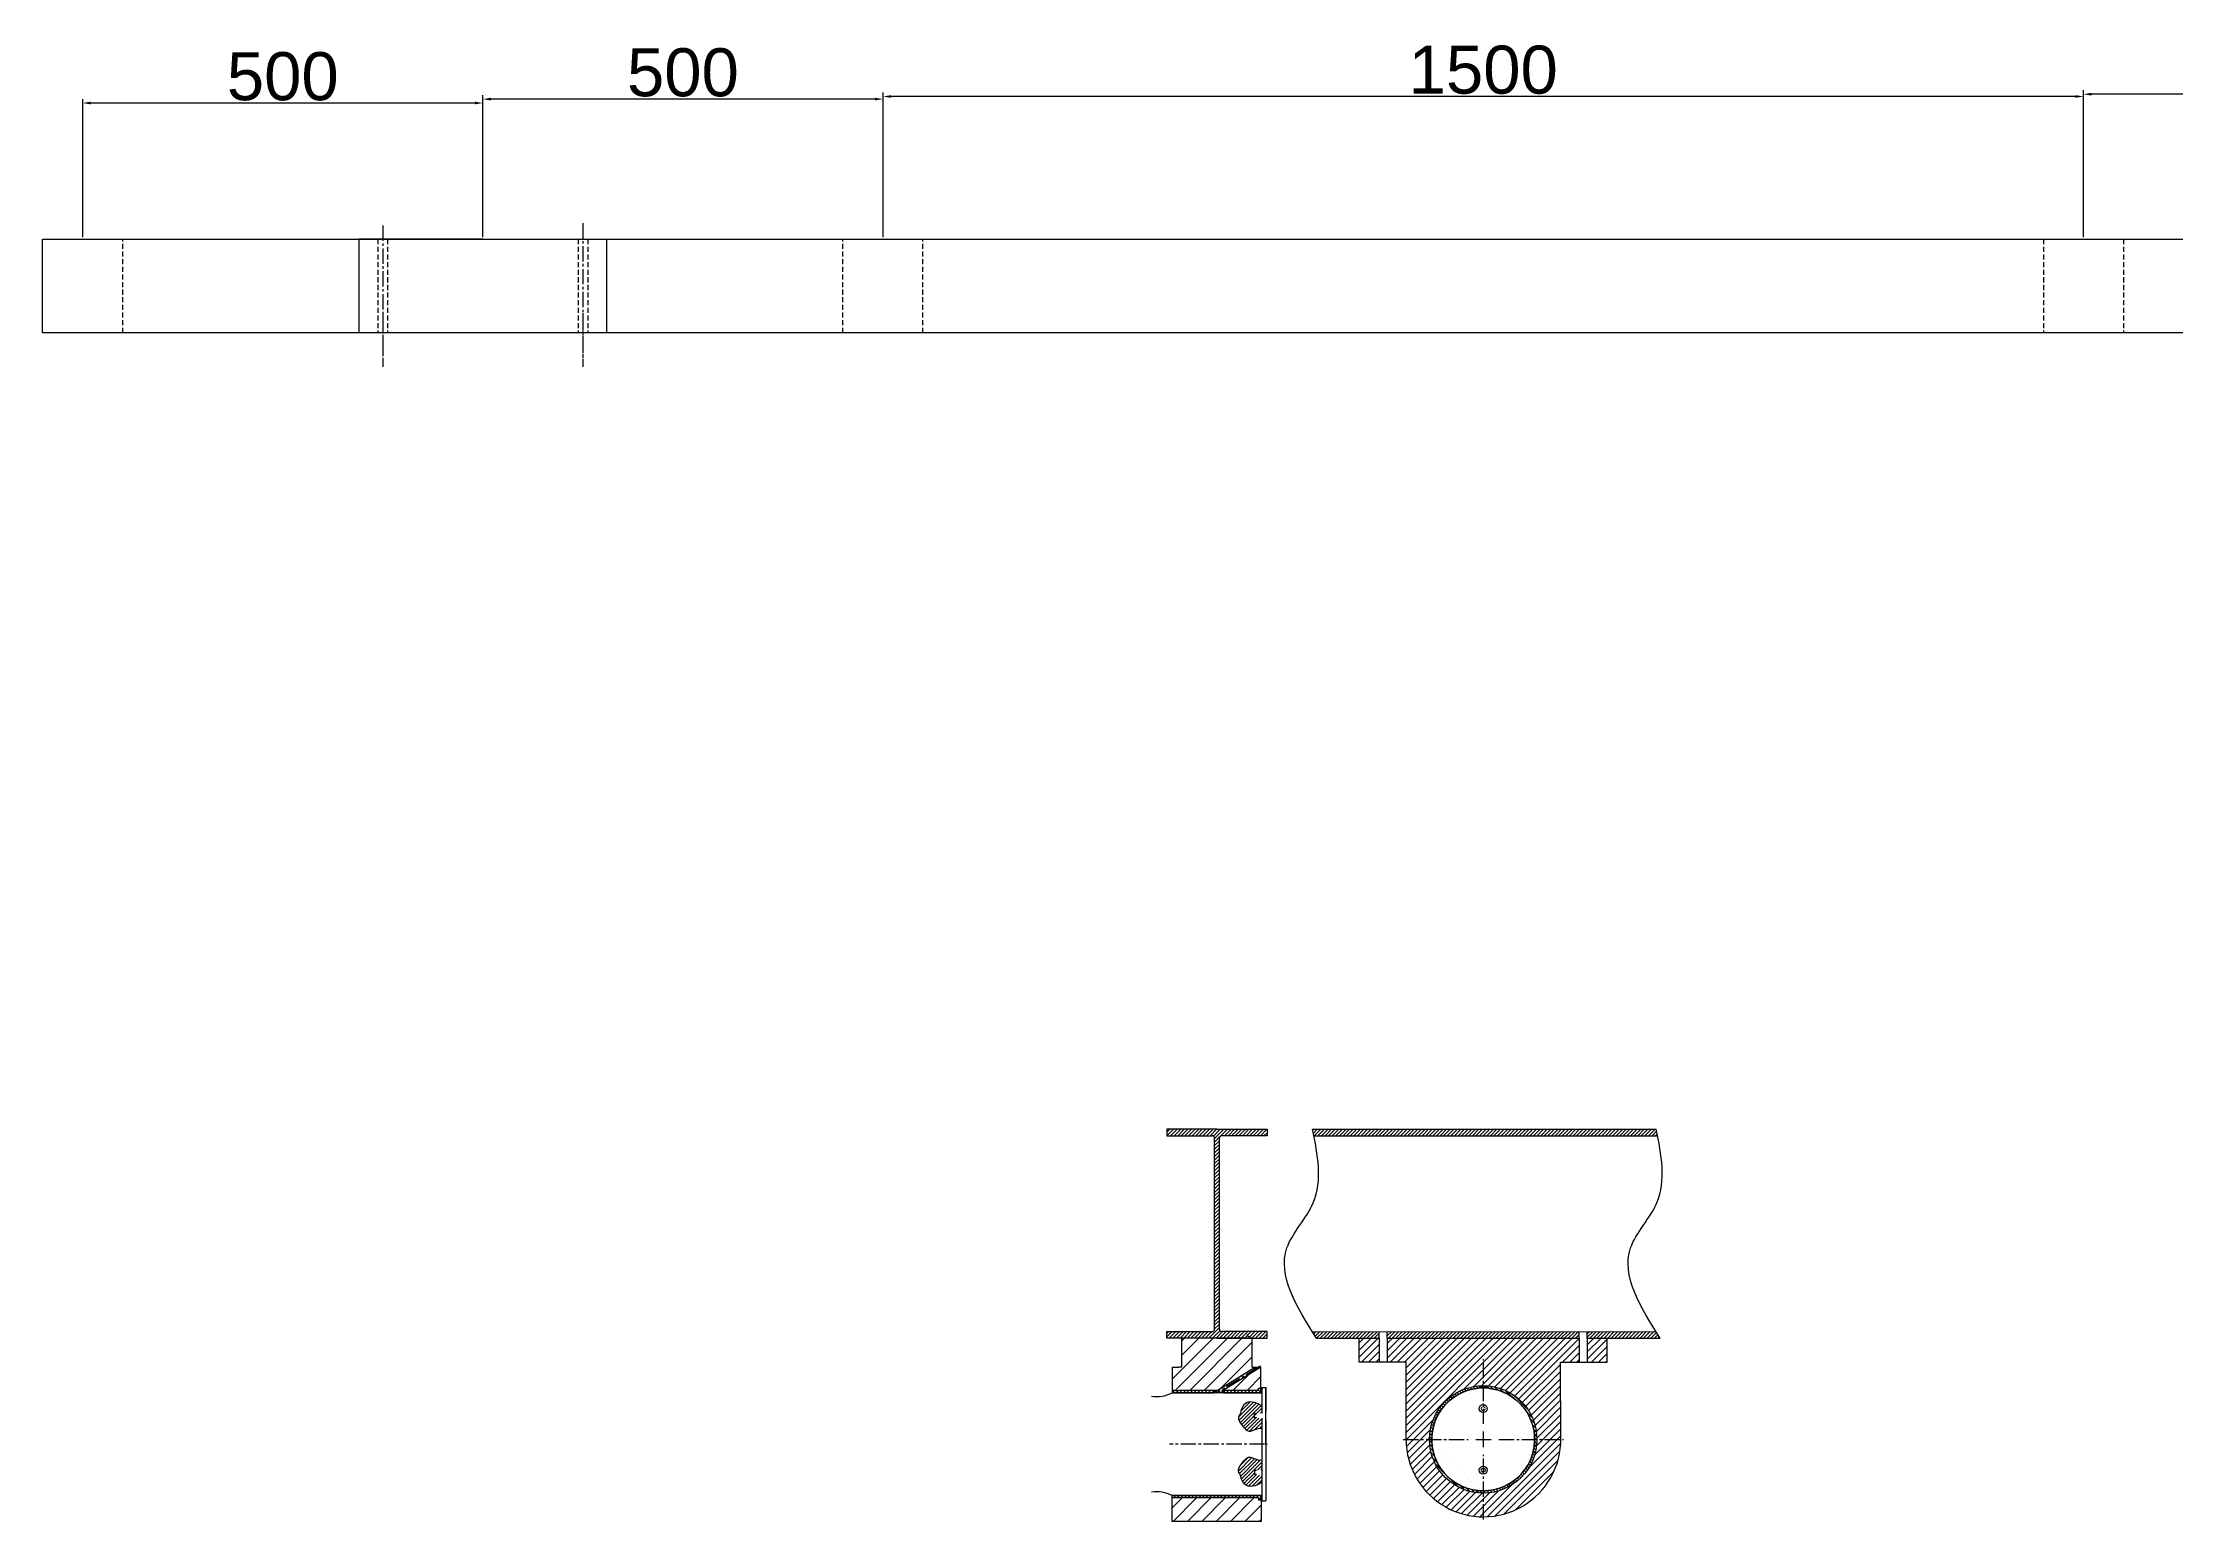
# Model space of a CAD drawing. Header units: millimetres. Extents: x 746 to 14532, y 1262 to 8132.
# Drawn here: x 9203 to 11867, y 6143 to 7991 of the extents above; entities that cross this region are included whole.
import ezdxf

# ---------------------------------------------------------------- set-up
doc = ezdxf.new("R2010")
doc.units = ezdxf.units.MM
for name, pattern in [('AM_ISO02W050x2', [3.75, 3, -0.75]), ('CENTER2', [28.575, 19.05, -3.175, 3.175, -3.175]), ('HIDDEN', [9.525, 6.35, -3.175])]:
    doc.linetypes.add(name, pattern=pattern)
doc.styles.get("Standard").update_dxf_attribs({"font": 'arial.ttf'})
doc.dimstyles.new('ISO-25', dxfattribs={"dimscale": 4, "dimtxt": 2.5, "dimasz": 2.5, "dimexe": 1.25, "dimexo": 0.625, "dimtad": 1, "dimtxsty": 'Standard', "dimcen": 2.5, "dimadec": 0, "dimazin": 0, "dimtfac": 1, "dimtmove": 0, "dimatfit": 3, "dimfxl": 1, "dimarcsym": 0})
pattern_1 = [(135, (7836.8546, 4477.285), (-2.245064, -2.245064), [])]
pattern_2 = [(45, (7836.855, 4477.285), (-8.980256, 8.980256), [])]
pattern_3 = [(45, (7836.8546, 4477.285), (-2.245064, 2.245064), [])]
pattern_4 = [(45, (7618.0106, 4483.285), (-4.490128, 4.490128), [])]

# ---------------------------------------------------------------- blocks, each defined once
blk = doc.blocks.new('*U23')
at = {"color": 0, "linetype": 'CENTER2', "transparency": 16777216}
blk.add_line((0, 33.615), (0, -33.615), dxfattribs=at)
blk = doc.blocks.new('*U24')
at = {"color": 0, "linetype": 'CENTER2', "transparency": 16777216}
blk.add_line((0, 33.615), (0, -33.615), dxfattribs=at)
blk = doc.blocks.new('*U27')
at = {"color": 0, "linetype": 'CENTER2', "transparency": 16777216}
blk.add_line((0, 142.9), (0, -33.6), dxfattribs=at)
blk = doc.blocks.new('*U28')
at = {"color": 0, "linetype": 'CENTER2', "transparency": 16777216}
blk.add_line((0, 145.7), (0, -33.6), dxfattribs=at)
blk = doc.blocks.new('*D33')
at = {"color": 0, "lineweight": -2, "transparency": 16777216}
for p, q in [((11752.7, 7747.6), (11752.7, 7931.2)), ((13242.7, 7926.2), (11762.7, 7926.2)), ((13252.7, 7747.6), (13252.7, 7931.2))]:
    blk.add_line(p, q, dxfattribs=at)
at = {"color": 0, "transparency": 16777216}
for points in [[(11762.7, 7927.9), (11762.7, 7924.5), (11752.7, 7926.2)], [(13242.7, 7927.9), (13242.7, 7924.5), (13252.7, 7926.2)]]:
    blk.add_solid(points, dxfattribs=at)
at = {"layer": 'Defpoints', "color": 0, "transparency": 16777216}
for p in [(11752.7, 7926.2), (11752.7, 7745.1), (13252.7, 7745.1)]:
    blk.add_point(p, dxfattribs=at)
at = {"color": 0, "transparency": 16777216, "insert": (12502.7, 7959.3), "char_height": 10, "attachment_point": 5}
blk.add_mtext('{\\H6x;1500}', dxfattribs=at)
blk = doc.blocks.new('*D34')
at = {"color": 0, "lineweight": -2, "transparency": 16777216}
for p, q in [((10252.7, 7747.6), (10252.7, 7928.4)), ((11742.7, 7923.4), (10262.7, 7923.4)), ((11752.7, 7747.6), (11752.7, 7928.4))]:
    blk.add_line(p, q, dxfattribs=at)
at = {"color": 0, "transparency": 16777216}
for points in [[(10262.7, 7925), (10262.7, 7921.7), (10252.7, 7923.4)], [(11742.7, 7925), (11742.7, 7921.7), (11752.7, 7923.4)]]:
    blk.add_solid(points, dxfattribs=at)
at = {"layer": 'Defpoints', "color": 0, "transparency": 16777216}
for p in [(10252.7, 7923.4), (10252.7, 7745.1), (11752.7, 7745.1)]:
    blk.add_point(p, dxfattribs=at)
at = {"color": 0, "transparency": 16777216, "insert": (11002.7, 7956.5), "char_height": 10, "attachment_point": 5}
blk.add_mtext('{\\H6x;1500}', dxfattribs=at)
blk = doc.blocks.new('*D35')
at = {"color": 0, "lineweight": -2, "transparency": 16777216}
for p, q in [((9752.7, 7747.6), (9752.7, 7925.1)), ((10242.7, 7920.1), (9762.7, 7920.1)), ((10252.7, 7747.6), (10252.7, 7925.1))]:
    blk.add_line(p, q, dxfattribs=at)
at = {"color": 0, "transparency": 16777216}
for points in [[(9762.7, 7921.8), (9762.7, 7918.4), (9752.7, 7920.1)], [(10242.7, 7921.8), (10242.7, 7918.4), (10252.7, 7920.1)]]:
    blk.add_solid(points, dxfattribs=at)
at = {"layer": 'Defpoints', "color": 0, "transparency": 16777216}
for p in [(9752.7, 7920.1), (9752.7, 7745.1), (10252.7, 7745.1)]:
    blk.add_point(p, dxfattribs=at)
at = {"color": 0, "transparency": 16777216, "insert": (10002.7, 7953.2), "char_height": 10, "attachment_point": 5}
blk.add_mtext('{\\H6x;500}', dxfattribs=at)
blk = doc.blocks.new('*D36')
at = {"color": 0, "lineweight": -2, "transparency": 16777216}
for p, q in [((9252.7, 7747.6), (9252.7, 7920.2)), ((9742.7, 7915.2), (9262.7, 7915.2)), ((9752.7, 7747.6), (9752.7, 7920.2))]:
    blk.add_line(p, q, dxfattribs=at)
at = {"color": 0, "transparency": 16777216}
for points in [[(9262.7, 7916.9), (9262.7, 7913.5), (9252.7, 7915.2)], [(9742.7, 7916.9), (9742.7, 7913.5), (9752.7, 7915.2)]]:
    blk.add_solid(points, dxfattribs=at)
at = {"layer": 'Defpoints', "color": 0, "transparency": 16777216}
for p in [(9252.7, 7915.2), (9252.7, 7745.1), (9752.7, 7745.1)]:
    blk.add_point(p, dxfattribs=at)
at = {"color": 0, "transparency": 16777216, "insert": (9502.7, 7948.3), "char_height": 10, "attachment_point": 5}
blk.add_mtext('{\\H6x;500}', dxfattribs=at)
blk = doc.blocks.new('*U40')
at = {"color": 0, "linetype": 'CENTER2', "transparency": 16777216}
blk.add_line((26.6, 16.4), (-26.6, -16.4), dxfattribs=at)
blk = doc.blocks.new('*U41')
at = {"color": 0, "linetype": 'CENTER2', "transparency": 16777216}
blk.add_line((59.5, 0), (-59.5, 0), dxfattribs=at)
blk = doc.blocks.new('*U47')
at = {"color": 0, "linetype": 'CENTER2', "transparency": 16777216}
for p, q in [((0, 19.3), (0, 100.2)), ((-100.2, 0), (-19.3, 0)), ((19.3, 0), (100.2, 0)), ((0, -100.2), (0, -19.3))]:
    blk.add_line(p, q, dxfattribs=at)
at = {"color": 0, "linetype": 'Continuous', "transparency": 16777216}
for p, q in [((-9.7, 0), (9.7, 0)), ((0, -9.7), (0, 9.7))]:
    blk.add_line(p, q, dxfattribs=at)

msp = doc.modelspace()

# ---------------------------------------------------------------- hatches: boundary and pattern name
h = msp.add_hatch()
h.set_pattern_fill('ANSI31', color=256)
h.paths.add_polyline_path([(10673.06, 6621.752, -0.41421356), (10676.06, 6624.752), (10732.51, 6624.752), (10732.51, 6632.952), (10670.01, 6632.952), (10607.51, 6632.952), (10607.51, 6624.752), (10663.96, 6624.752, -0.41421356), (10666.96, 6621.752), (10666.96, 6382.952, -0.41421356), (10663.96, 6379.952), (10607.51, 6379.952), (10607.51, 6371.752), (10670.01, 6371.752), (10732.51, 6371.752), (10732.51, 6379.952), (10676.06, 6379.952, -0.41421356), (10673.06, 6382.952)])
h = msp.add_hatch()
h.set_pattern_fill('ANSI31', color=256)
edge = h.paths.add_edge_path()
edge.add_line((10872.642, 6379.849), (10789.271, 6379.824))
edge.add_spline(control_points=[(10789.271, 6379.824), (10790.943, 6377.134), (10792.627, 6374.443), (10794.311, 6371.752)], knot_values=[0, 0, 0, 0, 8.16531616, 8.16531616, 8.16531616, 8.16531616], degree=3, periodic=0)
edge.add_line((10794.311, 6371.752), (10872.642, 6371.752))
edge.add_line((10872.642, 6371.752), (10872.642, 6379.849))
h.paths.add_polyline_path([(11122.644, 6379.924), (10882.642, 6379.852), (10882.642, 6371.752), (11122.644, 6371.752)])
edge = h.paths.add_edge_path()
edge.add_line((11218.575, 6379.952), (11132.644, 6379.926))
edge.add_line((11132.644, 6379.926), (11132.644, 6371.752))
edge.add_line((11132.644, 6371.752), (11157.645, 6371.752))
edge.add_line((11157.645, 6371.752), (11223.695, 6371.752))
edge.add_spline(control_points=[(11223.695, 6371.752), (11221.984, 6374.486), (11220.273, 6377.22), (11218.575, 6379.952)], knot_values=[0, 0, 0, 0, 8.29495372, 8.29495372, 8.29495372, 8.29495372], degree=3, periodic=0)
edge = h.paths.add_edge_path()
edge.add_line((11218.861, 6632.952), (10789.477, 6632.952))
edge.add_spline(control_points=[(10789.477, 6632.952), (10790.021, 6630.218), (10790.564, 6627.484), (10791.096, 6624.752)], knot_values=[268.09267395, 268.09267395, 268.09267395, 268.09267395, 275.93652398, 275.93652398, 275.93652398, 275.93652398], degree=3, periodic=0)
edge.add_line((10791.096, 6624.752), (11220.479, 6624.752))
edge.add_spline(control_points=[(11220.479, 6624.752), (11219.947, 6627.484), (11219.404, 6630.218), (11218.861, 6632.952)], knot_values=[268.09267395, 268.09267395, 268.09267395, 268.09267395, 275.93652398, 275.93652398, 275.93652398, 275.93652398], degree=3, periodic=0)
h = msp.add_hatch()
h.set_pattern_fill('ANSI31', color=256, scale=4)
h.set_pattern_definition(pattern_2)
h.paths.add_polyline_path([(10714.676, 6335.752), (10714.01, 6335.752), (10714.01, 6371.752), (10626.01, 6371.752), (10626.01, 6335.752), (10622.51, 6335.752), (10617.242, 6335.752), (10614.01, 6335.752), (10614.01, 6306.486), (10618.26, 6306.486), (10621.76, 6306.486), (10671.274, 6306.486), (10716.164, 6334.264)])
h = msp.add_hatch()
h.set_pattern_fill('ANSI31', color=256, scale=2)
h.set_pattern_definition(pattern_4)
h.paths.add_polyline_path([(10872.642, 6371.752), (10847.641, 6371.752), (10847.641, 6341.752), (10872.642, 6341.752)])
h.paths.add_polyline_path([(11157.645, 6371.752), (11132.644, 6371.752), (11132.644, 6341.752), (11157.645, 6341.752)])
h = msp.add_hatch()
h.set_pattern_fill('ANSI31', color=256, scale=2)
h.set_pattern_definition(pattern_4)
edge = h.paths.add_edge_path()
edge.add_line((11122.644, 6371.752), (11099.063, 6371.752))
edge.add_line((11099.063, 6371.752), (10906.223, 6371.752))
edge.add_line((10906.223, 6371.752), (10882.642, 6371.752))
edge.add_line((10882.642, 6371.752), (10882.642, 6341.752))
edge.add_line((10882.642, 6341.752), (10906.223, 6341.752))
edge.add_line((10906.223, 6341.752), (10906.223, 6245.336))
edge.add_line((10906.223, 6245.336), (10935.483, 6245.336))
edge.add_arc((11002.643, 6245.332), 67.16, 0.003333, 179.996667, ccw=False)
edge.add_line((11069.803, 6245.336), (11099.705, 6245.336))
edge.add_line((11099.705, 6245.336), (11099.063, 6341.752))
edge.add_line((11099.063, 6341.752), (11122.644, 6341.752))
edge.add_line((11122.644, 6341.752), (11122.644, 6371.752))
edge = h.paths.add_edge_path()
edge.add_line((10935.483, 6245.336), (10906.223, 6245.336))
edge.add_arc((11002.964, 6245.336), 96.741, 180, 270)
edge.add_line((11002.964, 6148.595), (11002.964, 6178.173))
edge.add_arc((11002.643, 6245.332), 67.16, 179.996667, 270.274133, ccw=False)
edge = h.paths.add_edge_path()
edge.add_line((11099.705, 6245.332), (11099.705, 6245.336))
edge.add_line((11099.705, 6245.336), (11069.803, 6245.336))
edge.add_arc((11002.643, 6245.332), 67.16, -89.725867, 0.003333, ccw=False)
edge.add_line((11002.964, 6178.173), (11002.964, 6148.595))
edge.add_arc((11002.964, 6245.336), 96.741, 270, 359.997671)
h = msp.add_hatch()
h.set_pattern_fill('ANSI31', color=256, scale=4)
h.set_pattern_definition(pattern_2)
h.paths.add_polyline_path([(10718.26, 6306.486), (10721.76, 6306.486), (10721.76, 6309.332), (10725.01, 6309.332), (10725.01, 6335.752), (10724.303, 6335.752), (10722.815, 6334.264), (10677.925, 6306.486)])
h = msp.add_hatch()
h.set_pattern_fill('ANSI31', color=256, angle=90)
h.set_pattern_definition(pattern_1)
h.paths.add_polyline_path([(10666.684, 6303.646), (10666.684, 6306.486), (10618.26, 6306.486), (10614.01, 6306.486), (10614.01, 6303.646), (10618.26, 6303.646)])
h.paths.add_polyline_path([(10725.01, 6303.646), (10725.007, 6306.486), (10677.925, 6306.486), (10677.925, 6303.646)])
h = msp.add_hatch()
h.set_pattern_fill('ANSI31', color=256, angle=90)
h.set_pattern_definition(pattern_1)
h.paths.add_polyline_path([(10725.007, 6309.332), (10721.76, 6309.332), (10721.76, 6306.486), (10677.925, 6306.486), (10675.631, 6305.066), (10677.925, 6303.646), (10721.76, 6303.646), (10725.007, 6303.646)])
h = msp.add_hatch()
h.set_pattern_fill('ANSI31', color=256)
h.set_pattern_definition(pattern_3)
edge = h.paths.add_edge_path()
edge.add_spline(control_points=[(10726.01, 6259.377), (10719.064, 6259.377), (10711.158, 6253.056), (10703.883, 6259.061), (10694.079, 6272.334), (10700.404, 6277.074), (10700.404, 6288.767), (10713.688, 6295.088), (10726.01, 6287.187)], knot_values=[0, 0, 0, 0, 1, 2, 3, 4, 5, 6, 6, 6, 6], degree=3, periodic=0)
edge.add_line((10726.01, 6287.187), (10726.01, 6278.007))
edge.add_line((10726.01, 6278.007), (10720.58, 6278.007))
edge.add_line((10720.58, 6278.007), (10719.31, 6277.32))
edge.add_line((10719.31, 6277.32), (10719.31, 6272.345))
edge.add_line((10719.31, 6272.345), (10720.58, 6271.657))
edge.add_line((10720.58, 6271.657), (10726.01, 6271.657))
edge.add_line((10726.01, 6271.657), (10726.01, 6259.377))
h = msp.add_hatch()
h.set_pattern_fill('ANSI31', color=256, angle=90)
h.set_pattern_definition([(135, (7618.0106, 4483.285), (-2.245064, -2.245064), [])])
h.paths.add_polyline_path([(10997.643, 6311.066), (11002.643, 6311.066), (11002.643, 6312.492, 0.41421356), (10935.483, 6245.332, 1), (11069.803, 6245.332, 0.41421356), (11002.643, 6312.492), (11002.643, 6311.066), (11004.392, 6311.066), (11007.643, 6311.066), (11007.643, 6309.582), (11007.643, 6309.452, -25.68706991), (10997.643, 6309.452), (10997.643, 6309.582)])
h = msp.add_hatch()
h.set_pattern_fill('ANSI31', color=256)
h.set_pattern_definition(pattern_3)
edge = h.paths.add_edge_path()
edge.add_line((10716.806, 6206.316), (10719.303, 6206.316))
edge.add_line((10719.303, 6206.316), (10720.58, 6207.007))
edge.add_line((10720.58, 6207.007), (10726.01, 6207.007))
edge.add_line((10726.01, 6207.007), (10726.01, 6219.288))
edge.add_spline(control_points=[(10726.01, 6219.288), (10719.064, 6219.288), (10711.158, 6225.608), (10703.883, 6219.604), (10694.079, 6206.33), (10700.404, 6201.59), (10700.404, 6189.897), (10713.688, 6183.576), (10726.01, 6191.477)], knot_values=[0, 0, 0, 0, 1, 2, 3, 4, 5, 6, 6, 6, 6], degree=3, periodic=0)
edge.add_line((10726.01, 6191.477), (10726.01, 6200.657))
edge.add_line((10726.01, 6200.657), (10720.58, 6200.657))
edge.add_line((10720.58, 6200.657), (10719.276, 6201.363))
edge.add_line((10719.276, 6201.363), (10716.806, 6201.363))
edge.add_line((10716.806, 6201.363), (10716.806, 6206.316))
h = msp.add_hatch()
h.set_pattern_fill('ANSI31', color=256, scale=4)
h.set_pattern_definition([(45, (7835.908, 4477.285), (-8.980256, 8.980256), [])])
h.paths.add_polyline_path([(10725.037, 6169.343), (10720.814, 6169.332), (10720.814, 6172.178), (10613.064, 6172.178), (10613.064, 6142.912), (10725.064, 6142.912)])
h = msp.add_hatch()
h.set_pattern_fill('ANSI31', color=256, angle=90)
h.set_pattern_definition(pattern_1)
h.paths.add_polyline_path([(10721.76, 6170.332), (10725.01, 6170.332), (10725.01, 6175.018), (10614.01, 6175.018), (10614.01, 6172.178), (10721.76, 6172.178)])
h = msp.add_hatch()
h.set_pattern_fill('ANSI31', color=256, angle=90)
h.set_pattern_definition(pattern_1)
h.paths.add_polyline_path([(10721.76, 6169.332), (10725.01, 6169.339), (10725.01, 6175.025), (10673.336, 6175.018), (10677.925, 6172.178), (10721.76, 6172.178)])

# ---------------------------------------------------------------- linework, layer by layer
for p, q in [((9202.676, 7745.052), (9752.676, 7745.052)), ((9202.676, 7628.052), (9202.676, 7745.052)), ((9252.676, 7745.052), (14302.676, 7745.052)), ((9752.676, 7745.052), (9597.676, 7745.052)), ((9597.676, 7745.052), (9597.676, 7628.052)), ((9907.676, 7628.052), (9907.676, 7745.052)), ((10252.676, 7745.052), (11752.676, 7745.052)), ((14302.676, 7628.052), (9202.676, 7628.052)), ((9627.673, 7625.052), (9627.675, 7625.052)), ((9877.675, 7625.052), (9877.677, 7625.052)), ((10670.01, 6632.952), (10607.51, 6632.952)), ((10607.51, 6632.952), (10607.51, 6624.752)), ((10607.51, 6624.752), (10663.96, 6624.752)), ((10666.96, 6382.952), (10666.96, 6621.752)), ((10670.01, 6632.952), (10732.51, 6632.952)), ((10673.06, 6382.952), (10673.06, 6621.752)), ((10732.51, 6624.752), (10676.06, 6624.752)), ((10732.51, 6632.952), (10732.51, 6624.752)), ((10789.477, 6632.952), (11218.861, 6632.952)), ((10791.096, 6624.752), (11220.479, 6624.752)), ((10607.51, 6371.752), (10607.51, 6379.952)), ((10607.51, 6379.952), (10663.96, 6379.952)), ((10670.01, 6371.752), (10607.51, 6371.752)), ((10626.01, 6335.752), (10626.01, 6371.752)), ((10714.01, 6371.752), (10626.01, 6371.752)), ((10670.01, 6371.752), (10732.51, 6371.752)), ((10732.51, 6379.952), (10676.06, 6379.952)), ((10714.01, 6335.752), (10714.01, 6371.752)), ((10732.51, 6371.752), (10732.51, 6379.952)), ((10789.271, 6379.824), (11218.575, 6379.952)), ((10794.311, 6371.752), (10872.642, 6371.752)), ((10847.641, 6341.752), (10847.641, 6371.752)), ((10847.641, 6371.752), (10872.642, 6371.752)), ((10872.642, 6371.752), (10872.642, 6379.952)), ((10872.642, 6371.752), (10872.642, 6341.752)), ((10882.642, 6371.752), (10882.642, 6379.952)), ((10882.642, 6371.752), (10882.642, 6341.752)), ((10882.642, 6371.752), (11122.644, 6371.752)), ((10884.642, 6371.752), (11122.644, 6371.752)), ((11122.644, 6371.752), (11122.644, 6379.952)), ((11122.644, 6371.752), (11122.644, 6341.752)), ((11132.644, 6371.752), (11132.644, 6379.952)), ((11132.644, 6371.752), (11132.644, 6341.752)), ((11132.644, 6371.752), (11157.645, 6371.752)), ((11134.644, 6371.752), (11223.695, 6371.752)), ((11157.645, 6341.752), (11157.645, 6371.752)), ((10614.01, 6335.752), (10614.01, 6306.486)), ((10614.01, 6335.752), (10617.242, 6335.752)), ((10617.242, 6335.752), (10622.51, 6335.752)), ((10626.01, 6335.752), (10622.51, 6335.752)), ((10716.164, 6334.264), (10668.979, 6305.066)), ((10722.815, 6334.264), (10675.631, 6305.066)), ((10714.01, 6335.752), (10725.01, 6335.752)), ((10716.164, 6334.264), (10715.311, 6335.741)), ((10716.164, 6334.264), (10722.815, 6334.264)), ((10722.455, 6336.099), (10724.493, 6337.36)), ((10722.815, 6334.264), (10723.681, 6335.764)), ((10725.01, 6309.332), (10725.01, 6335.752)), ((10906.223, 6341.752), (10847.641, 6341.752)), ((10877.297, 6341.752), (10873.297, 6341.752)), ((10906.223, 6245.332), (10906.223, 6341.752)), ((11099.705, 6245.332), (11099.063, 6341.752)), ((11099.063, 6341.752), (11157.645, 6341.752)), ((10618.26, 6306.486), (10614.01, 6306.486)), ((10614.01, 6306.486), (10614.01, 6303.646)), ((10618.26, 6306.486), (10614.01, 6306.486)), ((10614.01, 6306.486), (10614.01, 6303.646)), ((10614.01, 6303.646), (10618.26, 6303.646)), ((10726.01, 6303.582), (10614.01, 6303.582)), ((10726.01, 6303.582), (10614.01, 6303.582)), ((10726.01, 6303.582), (10614.01, 6303.582)), ((10618.26, 6306.486), (10621.76, 6306.486)), ((10618.26, 6303.646), (10621.76, 6303.646)), ((10671.274, 6306.486), (10621.76, 6306.486)), ((10671.274, 6306.486), (10621.76, 6306.486)), ((10621.76, 6303.646), (10666.684, 6303.646)), ((10666.684, 6303.646), (10666.684, 6305.066)), ((10666.684, 6305.066), (10668.979, 6305.066)), ((10677.925, 6305.066), (10675.631, 6305.066)), ((10718.26, 6306.486), (10677.925, 6306.486)), ((10718.26, 6306.486), (10677.925, 6306.486)), ((10677.925, 6303.646), (10677.925, 6305.066)), ((10677.925, 6303.646), (10680.226, 6303.646)), ((10680.226, 6303.646), (10718.26, 6303.646)), ((10721.76, 6306.486), (10718.26, 6306.486)), ((10718.26, 6303.646), (10721.76, 6303.646)), ((10721.76, 6306.486), (10721.76, 6309.332)), ((10721.76, 6309.332), (10725.01, 6309.332)), ((10721.76, 6303.646), (10725.01, 6303.646)), ((10725.01, 6303.646), (10725.004, 6309.332)), ((10726.01, 6310.332), (10726.01, 6303.646)), ((10726.01, 6310.332), (10731.01, 6310.332)), ((10726.01, 6303.646), (10726.01, 6278.801)), ((10726.01, 6303.582), (10726.01, 6278.801)), ((10726.01, 6303.582), (10726.01, 6278.801)), ((10731.01, 6310.332), (10731.01, 6280.547)), ((10731.01, 6239.332), (10731.01, 6310.319)), ((10997.643, 6309.582), (10997.643, 6311.066)), ((10997.643, 6311.066), (11004.392, 6311.066)), ((10997.643, 6309.582), (10997.643, 6309.452)), ((11004.392, 6311.066), (11007.643, 6311.066)), ((11007.643, 6309.582), (11007.643, 6311.066)), ((11007.643, 6309.582), (11007.643, 6309.452)), ((10716.806, 6272.349), (10716.806, 6277.301)), ((10719.282, 6277.301), (10716.806, 6277.301)), ((10719.306, 6272.349), (10716.806, 6272.349)), ((10726.01, 6278.801), (10726.01, 6278.007)), ((10726.01, 6271.657), (10726.01, 6270.863)), ((10726.01, 6270.863), (10726.01, 6175.082)), ((10726.01, 6270.863), (10726.01, 6175.082)), ((10726.01, 6270.863), (10726.01, 6168.346)), ((10731.01, 6269.117), (10731.01, 6239.332)), ((10726.01, 6239.332), (10727.01, 6239.332)), ((10731.01, 6239.332), (10731.01, 6168.346)), ((10732.01, 6239.332), (10732.904, 6239.332)), ((10938.328, 6245.332), (10938.393, 6245.332)), ((11066.893, 6245.332), (11066.958, 6245.332)), ((10719.306, 6206.316), (10716.806, 6206.316)), ((10716.806, 6206.316), (10716.806, 6201.363)), ((10719.282, 6201.363), (10716.806, 6201.363)), ((10726.01, 6175.082), (10614.01, 6175.082)), ((10726.01, 6175.082), (10614.01, 6175.082)), ((10726.01, 6175.082), (10614.01, 6175.082)), ((10614.01, 6175.018), (10725.01, 6175.018)), ((10614.01, 6172.178), (10614.01, 6175.018)), ((10614.01, 6172.178), (10614.01, 6175.018)), ((10721.76, 6172.178), (10614.01, 6172.178)), ((10614.01, 6142.912), (10614.01, 6172.178)), ((10721.76, 6172.178), (10721.76, 6169.332)), ((10725.01, 6169.341), (10721.76, 6169.332)), ((10721.76, 6163.33), (10721.76, 6163.326)), ((10725.01, 6169.341), (10725.01, 6175.018)), ((10725.037, 6169.343), (10725.064, 6142.912)), ((10726.01, 6168.346), (10731.01, 6168.346)), ((10725.064, 6142.912), (10614.01, 6142.912))]:
    msp.add_line(p, q)
at = {"linetype": 'HIDDEN'}
for p, q in [((9302.676, 7628.052), (9302.676, 7745.052)), ((9621.673, 7745.052), (9621.673, 7628.052)), ((9633.673, 7745.052), (9633.673, 7628.052)), ((9871.675, 7745.052), (9871.675, 7628.052)), ((9883.675, 7745.052), (9883.675, 7628.052)), ((10202.676, 7628.052), (10202.676, 7745.052)), ((10302.676, 7628.052), (10302.676, 7745.052)), ((11702.676, 7745.052), (11702.676, 7628.052)), ((11802.676, 7745.052), (11802.676, 7628.052))]:
    msp.add_line(p, q, dxfattribs=at)
for centre, radius in [((11002.643, 6245.332), 67.16), ((11002.643, 6245.332), 64.25), ((11002.643, 6283.839), 5.001), ((11002.643, 6206.857), 5.001)]:
    msp.add_circle(centre, radius)
at = {"linetype": 'AM_ISO02W050x2', "lineweight": 15}
msp.add_circle((11002.643, 6283.736), 2.417, dxfattribs=at)
at = {"linetype": 'AM_ISO02W050x2'}
msp.add_circle((11002.643, 6206.929), 2.417, dxfattribs=at)
for centre, radius, start, end in [((10663.96, 6621.752), 3, 0, 90), ((10676.06, 6621.752), 3, 90, 180), ((10663.96, 6382.952), 3, 270, 0), ((10676.06, 6382.952), 3, 180, 270), ((10710.335, 6376.952), 3, 180, 270), ((10594.917, 6338.731), 40, 260.05645, 298.510655), ((11002.643, 6245.332), 64.315, 94.458808, 85.541192), ((11002.964, 6245.336), 96.741, 180, 0.766089), ((10594.917, 6139.933), 40, 61.489345, 99.94355)]:
    msp.add_arc(centre, radius, start, end)
for points in [[(10794.311, 6371.752), (10757.434, 6484.549), (10790.28, 6541.018), (10789.477, 6632.952)], [(11223.695, 6371.752), (11186.817, 6484.549), (11219.663, 6541.018), (11218.861, 6632.952)]]:
    msp.add_spline(points, degree=3)
for points in [[(10726.01, 6287.187), (10713.688, 6295.088), (10700.404, 6288.767), (10700.404, 6277.074), (10694.079, 6272.334), (10703.883, 6259.061), (10711.158, 6253.056), (10719.064, 6259.377), (10726.01, 6259.377)], [(10726.01, 6191.477), (10713.688, 6183.576), (10700.404, 6189.897), (10700.404, 6201.59), (10694.079, 6206.33), (10703.883, 6219.604), (10711.158, 6225.608), (10719.064, 6219.288), (10726.01, 6219.288)]]:
    msp.add_open_spline(points, degree=3)

# ---------------------------------------------------------------- block references
at = {"linetype": 'CENTER2'}
for name, p in [('*U27', (9627.673, 7619.167)), ('*U28', (9877.675, 7619.167)), ('*U23', (9627.675, 7619.167)), ('*U24', (9877.677, 7619.167)), ('*U47', (11002.964, 6245.336)), ('*U40', (10695.897, 6319.665)), ('*U41', (10670.01, 6239.332))]:
    msp.add_blockref(name, p, dxfattribs=at)

# ---------------------------------------------------------------- dimensions: what is measured, and where the dimension line sits
for base, p1, p2, text, picture, middle in [((9252.676, 7915.213), (9752.676, 7745.052), (9252.676, 7745.052), '{\\H6x;500}', '*D36', (9502.676, 7948.348)), ((9752.676, 7920.105), (10252.676, 7745.052), (9752.676, 7745.052), '{\\H6x;500}', '*D35', (10002.676, 7953.239)), ((10252.676, 7923.366), (11752.676, 7745.052), (10252.676, 7745.052), '{\\H6x;1500}', '*D34', (11002.676, 7956.5)), ((11752.676, 7926.184), (13252.676, 7745.052), (11752.676, 7745.052), '{\\H6x;1500}', '*D33', (12502.676, 7959.318))]:
    dim = msp.add_linear_dim(base=base, p1=p1, p2=p2, text=text, dimstyle='ISO-25')
    dim.commit()
    dim.dimension.update_dxf_attribs({"geometry": picture, "text_midpoint": middle})

doc.saveas('drawing.dxf')
